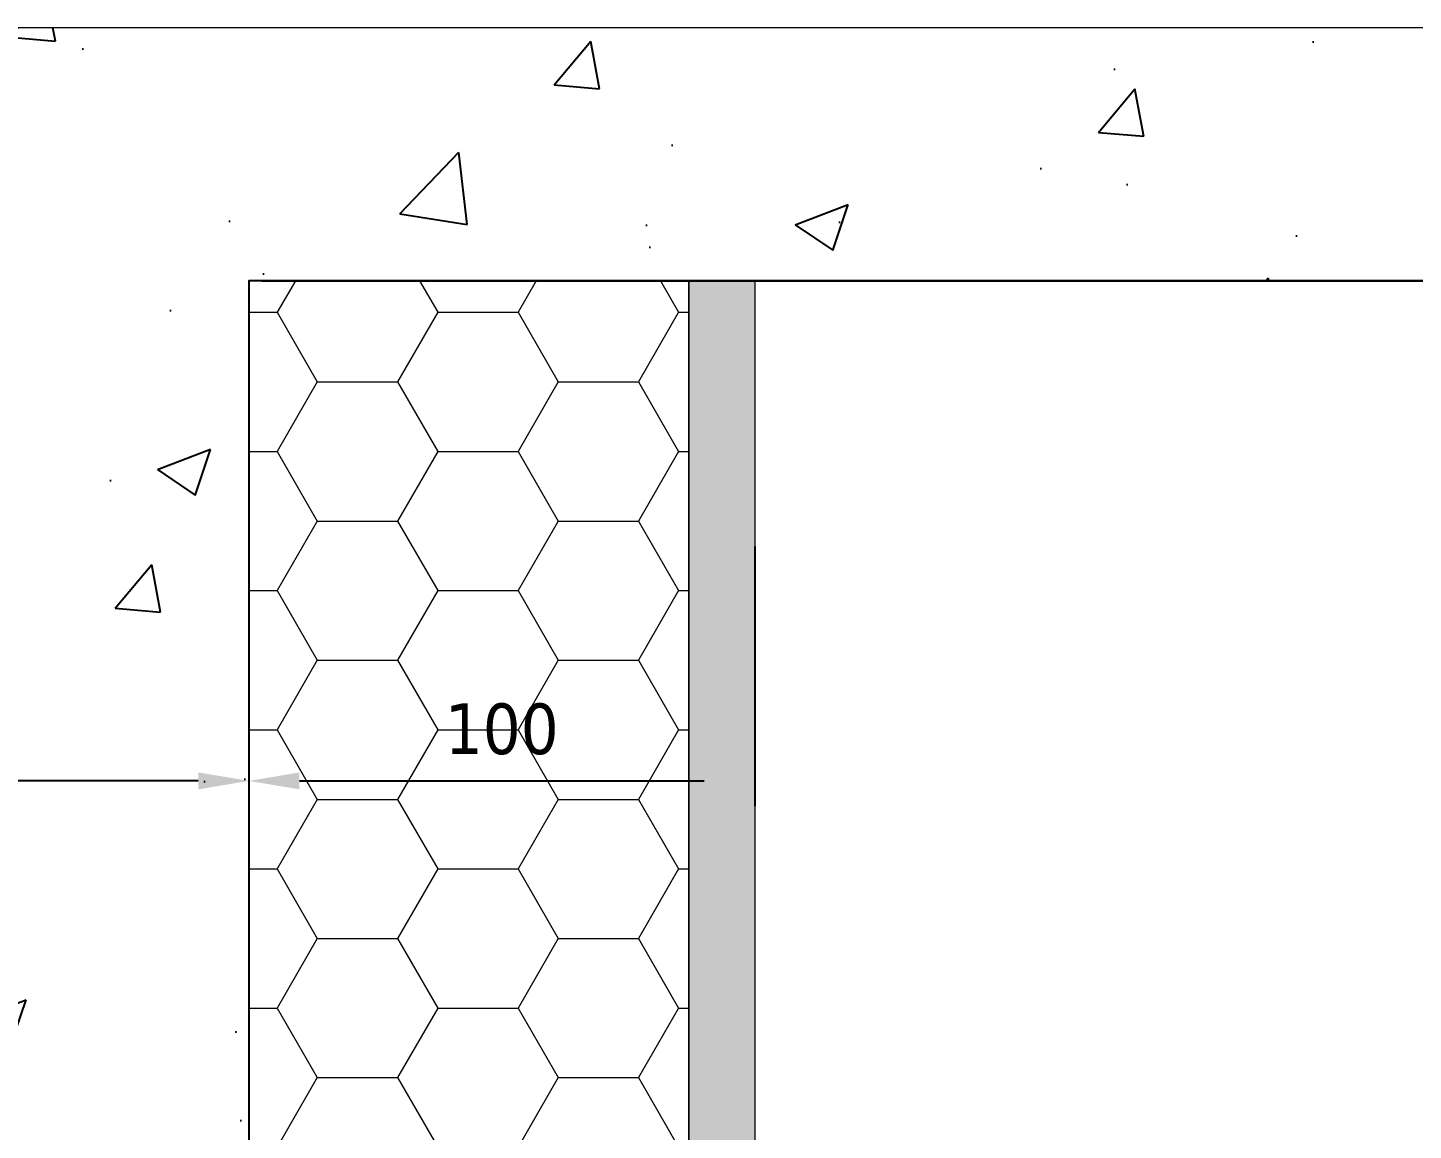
# Model space of a CAD drawing. Header units: millimetres. Extents: x -20000 to 230000, y -17405 to 24510.
# Drawn here: x 64956.3 to 65230.2, y -3623.5 to -3405.7 of the extents above; entities that cross this region are included whole.
import ezdxf

# ---------------------------------------------------------------- set-up
doc = ezdxf.new("R2010")
doc.units = ezdxf.units.MM
doc.header["$PDMODE"] = 35
doc.header["$PDSIZE"] = 0.5
doc.layers.get('0').update_dxf_attribs({"lineweight": 13})
doc.layers.get('Defpoints').update_dxf_attribs({"true_color": 0xc2a584})
doc.layers.add('0 - Invisible', color=43, linetype='Continuous', lineweight=0, plot=False)
for name, color, linetype, lineweight in [('1 - BETON', 251, 'Continuous', 25), ('1 - Cotation', 32, 'Continuous', 13), ('1 - Isolant', 132, 'Continuous', 13), ('1 - Platre', 252, 'Continuous', 13)]:
    doc.layers.add(name, color=color, linetype=linetype, lineweight=lineweight)
doc.styles.add('Texte Poralu', font='tahomabd.ttf')
doc.dimstyles.new('100 - 1000', dxfattribs={"dimtxt": 15, "dimasz": 15, "dimexe": 5, "dimexo": 2.5, "dimgap": 8, "dimtad": 1, "dimdec": 1, "dimtxsty": 'Texte Poralu', "dimcen": 10, "dimazin": 0, "dimtfac": 1, "dimtdec": 1, "dimtmove": 0, "dimatfit": 3, "dimfxl": 1, "dimarcsym": 0})
doc.dimstyles.new('30 - 1000', dxfattribs={"dimtxt": 10, "dimasz": 10, "dimexe": 5, "dimexo": 2.5, "dimgap": 5, "dimtad": 1, "dimdec": 1, "dimtxsty": 'Texte Poralu', "dimcen": 5, "dimazin": 0, "dimtfac": 1, "dimtdec": 1, "dimtmove": 0, "dimatfit": 3, "dimfxl": 1, "dimarcsym": 0})

# ---------------------------------------------------------------- blocks, each defined once
blk = doc.blocks.new('*U1214')
at = {"layer": '1 - Isolant'}
h = blk.add_hatch(dxfattribs=at)
h.set_pattern_fill('HONEY', color=256, scale=5)
h.set_pattern_definition([(0, (-58597.14088961176, -19497.49265059333), (23.8125, 13.748153225), [15.875, -31.75]), (120, (-58597.14088961176, -19497.49265059333), (-23.81249994797095, 13.74815331511695), [15.87499999999993, -31.74999999999986]), (59.99999999999999, (-58597.14088961176, -19497.49265059333), (5.202904551637744e-08, 27.49630654011694), [-31.75, 15.875])])
h.paths.add_polyline_path([(1.84029124352178e-10, -400.0000000000022), (87.00000000016948, -400.0000000000022), (86.99999999999818, -190), (-1.818989403545856e-12, -190)])
at = {"layer": '1 - Platre'}
h = blk.add_hatch(dxfattribs=at)
h.set_pattern_fill('AR-SAND', color=256, scale=0.1)
h.set_pattern_definition([(37.50000000000001, (-58597.14088961176, -19497.49265059333), (-0.1600031295984046, 4.894132373293424), [0, -3.860800000000001, 0, -4.318000000000001, 0, -4.1275]), (7.499999999999999, (-58597.14088961176, -19497.49265059333), (4.495232831380027, 7.168251005683543), [0, -2.0828, 0, -3.4798, 0, -1.3335]), (327.5, (-58600.26508961176, -19497.49265059333), (7.90992370241458, 0.01437184678545691), [0, -1.27, 0, -4.572, 0, -5.969]), (317.5, (-58600.26508961176, -19497.49265059333), (7.635564524722972, 2.229293232572162), [0, -0.635, 0, -2.9972, 0, -3.429])])
h.paths.add_polyline_path([(100.0000000001768, -400.0000000000022), (99.99999999999818, -190), (86.99999999999818, -190), (87.00000000016948, -400.0000000000022)])
at = {"layer": '0 - Invisible'}
for points in [[(1.84029124352178e-10, -400.0000000000022), (87.00000000016948, -400.0000000000022)], [(87.00000000016948, -400.0000000000022), (100.0000000001768, -400.0000000000022)]]:
    blk.add_lwpolyline(points, dxfattribs=at)
at = {"layer": '1 - Isolant'}
blk.add_lwpolyline([(87.00000000016948, -400.0000000000022), (86.99999999999818, -190), (-1.818989403545856e-12, -190), (1.84029124352178e-10, -400.0000000000022)], dxfattribs=at)
at = {"layer": '1 - Platre'}
blk.add_lwpolyline([(100.0000000001768, -400.0000000000022), (99.99999999999818, -190), (86.99999999999818, -190), (87.00000000016948, -400.0000000000022)], dxfattribs=at)
blk = doc.blocks.new('*U1213')
at = {"layer": '1 - BETON'}
h = blk.add_hatch(dxfattribs=at)
h.set_pattern_fill('CONCRETE', color=256, scale=15, style=0, pattern_type=2)
h.set_pattern_definition([(49.99999999999999, (169.9999999999999, 40.0000000000009), (107.589027390113, -9.412820247389266), [11.25, -123.75]), (355, (169.9999999999999, 40.0000000000009), (-20.81270004195, 112.8288200550018), [9, -99]), (100.4514, (178.965752, 39.21559900000089), (86.77640725710323, 103.415931309143), [9.5610285, -105.1713168]), (46.18420000000002, (169.9999999999999, 70.0000000000009), (160.0861572938467, -24.82785214935271), [16.87499999999985, -185.6249999999988]), (96.6356, (183.34051175, 67.93100395000089), (140.1994058323055, 146.1176806350663), [14.3415432, -157.75695]), (351.1842, (169.9999999999999, 70.0000000000009), (140.1992917700441, 146.1177901387987), [13.5, -148.5]), (21, (184.9999999999999, 62.5000000000009), (89.53605781776925, -60.39283359980082), [11.25, -123.75]), (326.0000000000001, (184.9999999999999, 62.5000000000009), (36.49729978823726, 108.772506757028), [9, -99]), (71.4514, (192.46133495, 57.4672591000009), (126.0333942872235, 48.37957450649286), [9.5610285, -105.1713168]), (37.50000000000001, (169.9999999999999, 40.0000000000009), (1.8239782975936, 49.93407807469672), [0, -97.8, 0, -100.5, 0, -99.375]), (7.499999999999999, (169.9999999999999, 40.0000000000009), (39.46043061632229, 59.16175678235403), [0, -57.3, 0, -95.55, 0, -37.875]), (327.5, (136.55, 40.0000000000009), (80.07336542586135, -3.383230760156963), [0, -37.5, 0, -117, 0, -155.25]), (317.5, (121.55, 40.0000000000009), (87.47792540135794, 15.01574734984766), [0, -48.75, 0, -77.69999999999999, 0, -110.25])])
h.paths.add_polyline_path([(400, 390.0000000000009), (350, 440.0000000000009), (-180, 440.0000000000009), (-180, 0), (0, 0), (0, 390.0000000000009)])
at = {"layer": '0 - Invisible'}
blk.add_lwpolyline([(400, 390.0000000000009), (350, 440.0000000000009), (-180, 440.0000000000009)], dxfattribs=at)
at = {"layer": '1 - BETON'}
blk.add_lwpolyline([(400, 390.0000000000009), (0, 390.0000000000009), (0, 0), (-180, 0), (-180, 440.0000000000009)], dxfattribs=at)
blk = doc.blocks.new('*D1144')
at = {"layer": 'Defpoints', "color": 0, "lineweight": -2, "transparency": 16777216}
for p, q in [((65000.00002455676, -3508.168358777201), (65000.00002455676, -3559.494146561048)), ((65100.00002455702, -3508.168358777198), (65100.00002455702, -3559.494146561048)), ((65010.00002455676, -3554.494146561048), (65090.00002455702, -3554.494146561048))]:
    blk.add_line(p, q, dxfattribs=at)
at = {"layer": 'Defpoints', "color": 0, "transparency": 16777216}
for p in [(65000.00002455676, -3505.668358777201), (65100.00002455702, -3505.668358777198), (65100.00002455702, -3554.494146561048)]:
    blk.add_point(p, dxfattribs=at)
for points in [[(65010.00002455676, -3552.827479894381), (65010.00002455676, -3556.160813227714), (65000.00002455676, -3554.494146561048)], [(65090.00002455702, -3552.827479894381), (65090.00002455702, -3556.160813227714), (65100.00002455702, -3554.494146561048)]]:
    blk.add_solid(points, dxfattribs=at)
at = {"layer": 'Defpoints', "color": 0, "transparency": 16777216, "insert": (65050.0000245569, -3544.289311101008), "char_height": 10, "attachment_point": 5, "style": 'Texte Poralu'}
blk.add_mtext('100', dxfattribs=at)
blk = doc.blocks.new('*D1155')
at = {"layer": 'Defpoints', "color": 0, "lineweight": -2, "transparency": 16777216}
for p, q in [((64820.00002455693, -3408.168358777182), (64820.00002455693, -3559.494146561046)), ((65000.00002455676, -3508.1683587772), (65000.00002455676, -3559.494146561046)), ((64990.00002455676, -3554.494146561046), (64830.00002455693, -3554.494146561046))]:
    blk.add_line(p, q, dxfattribs=at)
at = {"layer": 'Defpoints', "color": 0, "transparency": 16777216}
for p in [(64820.00002455693, -3405.668358777182), (65000.00002455676, -3505.6683587772), (64820.00002455693, -3554.494146561046)]:
    blk.add_point(p, dxfattribs=at)
for points in [[(64830.00002455693, -3552.82747989438), (64830.00002455693, -3556.160813227713), (64820.00002455693, -3554.494146561046)], [(64990.00002455676, -3552.82747989438), (64990.00002455676, -3556.160813227713), (65000.00002455676, -3554.494146561046)]]:
    blk.add_solid(points, dxfattribs=at)
at = {"layer": 'Defpoints', "color": 0, "transparency": 16777216, "insert": (64910.00002455685, -3544.265805392477), "char_height": 10, "attachment_point": 5, "style": 'Texte Poralu'}
blk.add_mtext('180', dxfattribs=at)
blk = doc.blocks.new('*D1145')
at = {"layer": '1 - Cotation', "color": 0, "lineweight": -2, "transparency": 16777216}
for p, q in [((65397.50002455693, -3455.668358777182), (65340.00002455673, -3455.668358777182)), ((65345.00002455673, -3470.668358777182), (65345.00002455673, -3840.668358777183)), ((65002.50002455692, -3855.668358777183), (65350.00002455673, -3855.668358777183))]:
    blk.add_line(p, q, dxfattribs=at)
at = {"layer": '1 - Cotation', "color": 0, "transparency": 16777216}
for points in [[(65342.50002455673, -3470.668358777182), (65347.50002455673, -3470.668358777182), (65345.00002455673, -3455.668358777182)], [(65342.50002455673, -3840.668358777183), (65347.50002455673, -3840.668358777183), (65345.00002455673, -3855.668358777183)]]:
    blk.add_solid(points, dxfattribs=at)
at = {"layer": 'Defpoints', "color": 0, "transparency": 16777216}
for p in [(65400.00002455693, -3455.668358777182), (65000.00002455692, -3855.668358777183), (65345.00002455673, -3855.668358777183)]:
    blk.add_point(p, dxfattribs=at)
at = {"layer": '1 - Cotation', "color": 0, "transparency": 16777216, "insert": (65329.50002455673, -3655.668358777172), "char_height": 15, "attachment_point": 5, "rotation": 90, "style": 'Texte Poralu'}
blk.add_mtext('RET', dxfattribs=at)
blk = doc.blocks.new('*D1156')
at = {"layer": 'Defpoints', "color": 0, "lineweight": -2, "transparency": 16777216}
for p, q in [((65002.50002455693, -3455.668358777182), (65255.74233473121, -3455.668358777182)), ((65250.74233473121, -3845.668358777183), (65250.74233473121, -3465.668358777182)), ((65002.50002455692, -3855.668358777183), (65255.74233473121, -3855.668358777183))]:
    blk.add_line(p, q, dxfattribs=at)
at = {"layer": 'Defpoints', "color": 0, "transparency": 16777216}
for p in [(65000.00002455693, -3455.668358777182), (65250.74233473121, -3455.668358777182), (65000.00002455692, -3855.668358777183)]:
    blk.add_point(p, dxfattribs=at)
for points in [[(65249.07566806455, -3465.668358777182), (65252.40900139788, -3465.668358777182), (65250.74233473121, -3455.668358777182)], [(65249.07566806455, -3845.668358777183), (65252.40900139788, -3845.668358777183), (65250.74233473121, -3855.668358777183)]]:
    blk.add_solid(points, dxfattribs=at)
at = {"layer": 'Defpoints', "color": 0, "transparency": 16777216, "insert": (65240.53749927117, -3655.668358777172), "char_height": 10, "attachment_point": 5, "rotation": 90, "style": 'Texte Poralu'}
blk.add_mtext('400', dxfattribs=at)

msp = doc.modelspace()

# ---------------------------------------------------------------- block references
msp.add_blockref('*U1213', (65000.00002455693, -3845.668358777183))
at = {"xscale": -1, "rotation": 180}
msp.add_blockref('*U1214', (65000.00002455693, -3855.668358777183), dxfattribs=at)

# ---------------------------------------------------------------- dimensions: what is measured, and where the dimension line sits
at = {"layer": '1 - Cotation'}
dim = msp.add_linear_dim(base=(65345.00002455673, -3855.668358777183), p1=(65400.00002455693, -3455.668358777182), p2=(65000.00002455692, -3855.668358777183), angle=270, text='RET', dimstyle='100 - 1000', dxfattribs=at)
dim.commit()
dim.dimension.update_dxf_attribs({"geometry": '*D1145', "text_midpoint": (65329.50002455673, -3655.668358777172)})
at = {"layer": 'Defpoints'}
for base, p1, p2, picture, middle in [((64820.00002455693, -3554.494146561046), (65000.00002455676, -3505.6683587772), (64820.00002455693, -3405.668358777182), '*D1155', (64910.00002455685, -3544.265805392477)), ((65100.00002455702, -3554.494146561048), (65000.00002455676, -3505.668358777201), (65100.00002455702, -3505.668358777198), '*D1144', (65050.0000245569, -3544.289311101008))]:
    dim = msp.add_linear_dim(base=base, p1=p1, p2=p2, dimstyle='30 - 1000', dxfattribs=at)
    dim.commit()
    dim.dimension.update_dxf_attribs({"geometry": picture, "text_midpoint": middle})
dim = msp.add_linear_dim(base=(65250.74233473121, -3455.668358777182), p1=(65000.00002455692, -3855.668358777183), p2=(65000.00002455693, -3455.668358777182), angle=90, dimstyle='30 - 1000', dxfattribs=at)
dim.commit()
dim.dimension.update_dxf_attribs({"geometry": '*D1156', "text_midpoint": (65240.53749927117, -3655.668358777172)})

doc.saveas('drawing.dxf')
